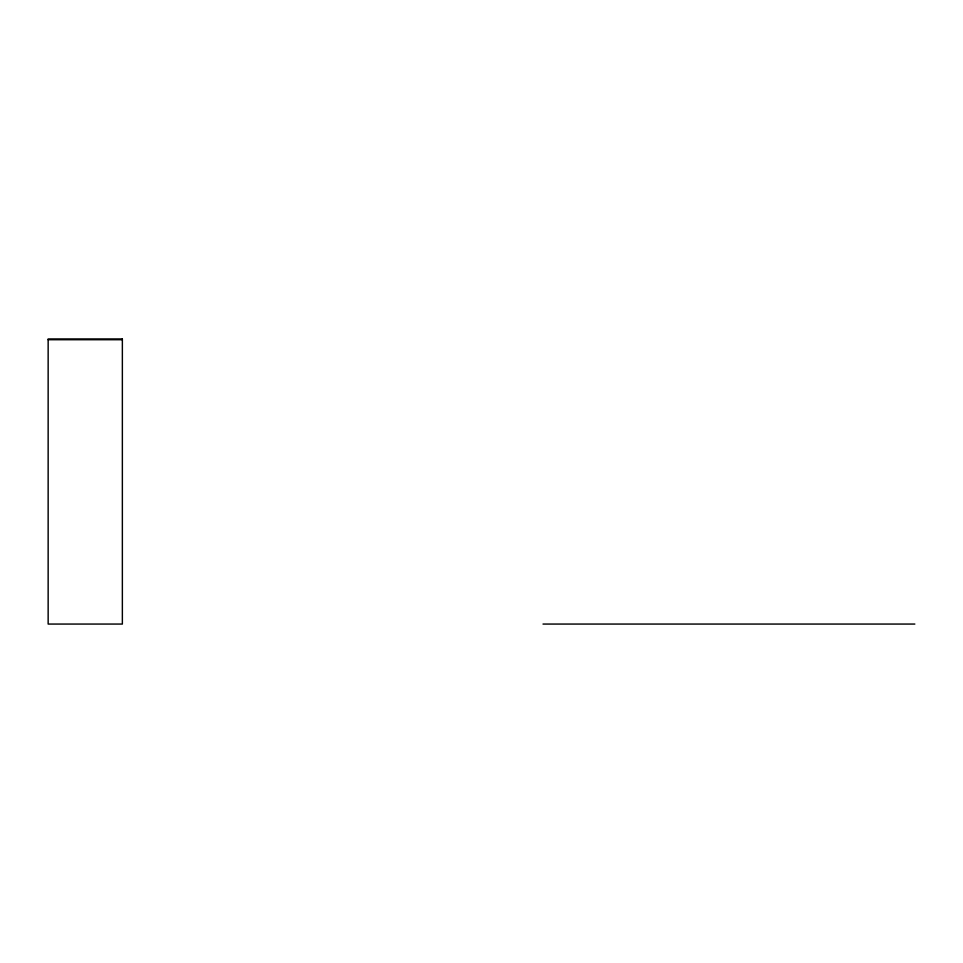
<?xml version="1.0" encoding="UTF-8"?>
<svg xmlns="http://www.w3.org/2000/svg" width="963" height="963" viewBox="0 0 963 963"><rect width="100%" height="100%" fill="white"/><g stroke="black" fill="none" stroke-linecap="round" stroke-linejoin="round"><path stroke-width="1.44" d="M48.15 339.722L122.361 339.722M543.012 624.06L914.85 624.06M122.361 338.94L48.15 338.94L48.15 624.06L122.361 624.06L122.361 338.94"/></g></svg>
